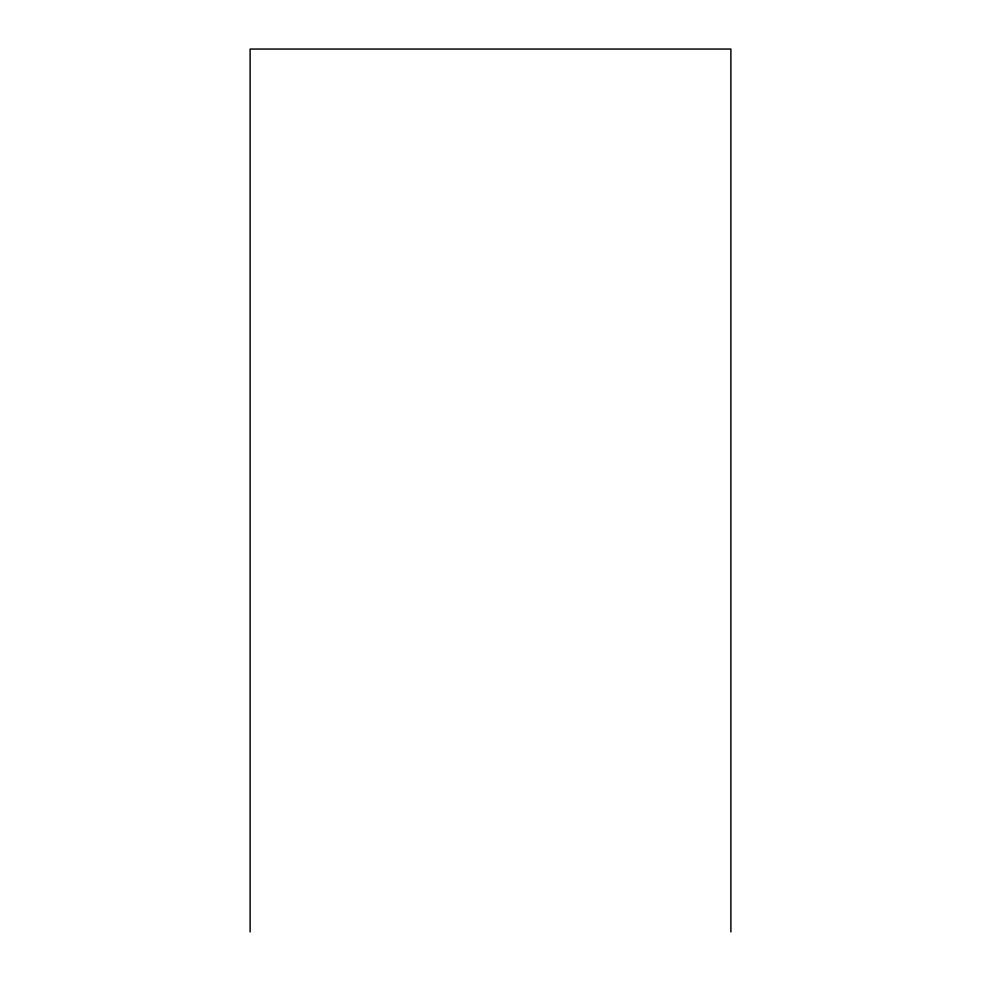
<?xml version="1.0" encoding="UTF-8"?>
<svg xmlns="http://www.w3.org/2000/svg" width="981" height="981" viewBox="0 0 981 981"><rect width="100%" height="100%" fill="white"/><g stroke="black" fill="none" stroke-linecap="round" stroke-linejoin="round"><path stroke-width="1.47" d="M730.882 931.95L730.882 49.05L250.118 49.05L250.118 931.95"/></g></svg>
